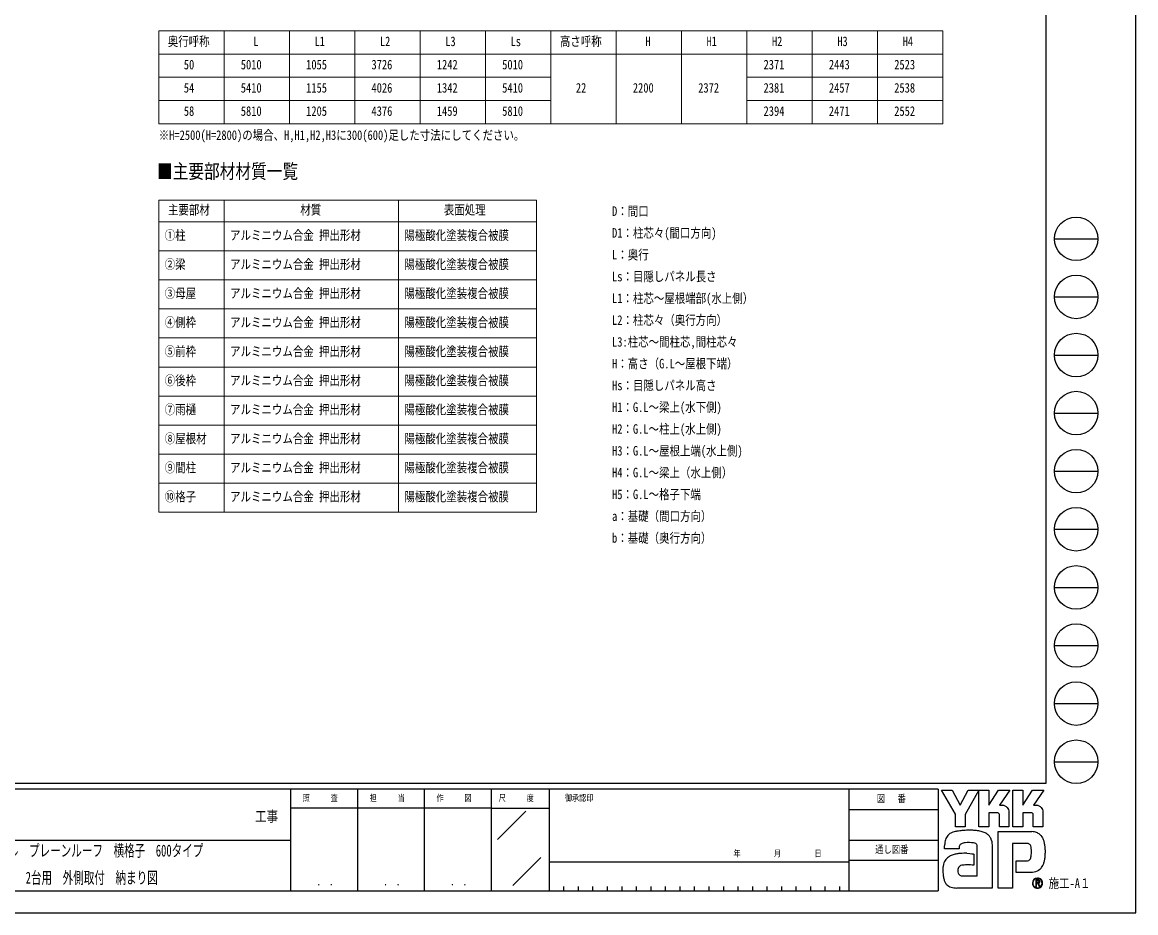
# Model space of a CAD drawing. Units: millimetres, scale not verified. Extents: x -16820 to 16820, y -11880 to 11880.
# Drawn here: x 1484 to 16820, y -11880 to 382 of the extents above; entities that cross this region are included whole.
import ezdxf
from ezdxf.enums import TextEntityAlignment as Align

# ---------------------------------------------------------------- set-up
doc = ezdxf.new("R2010")
doc.units = ezdxf.units.MM
doc.header["$LTSCALE"] = 40
doc.layers.add('0-1_TABLE1', color=7, linetype='Continuous', lineweight=18)
doc.layers.add('0-2_USER1', color=3, linetype='Continuous')
doc.layers.add('0-7_YKK_ZWAK', color=7, linetype='Continuous')
doc.styles.add('ＭＳ ゴシック', font='')
doc.styles.get('ＭＳ ゴシック').set_extended_font_data('MS Gothic')

msp = doc.modelspace()

# ---------------------------------------------------------------- linework, layer by layer
at = {"layer": '0-1_TABLE1'}
for p, q in [((3364.59, 263.85), (14164.59, 263.85)), ((3364.59, 263.85), (3364.59, -1016.15)), ((4264.59, 263.85), (4264.59, -1016.15)), ((5164.59, 263.85), (5164.59, -1016.15)), ((6064.59, 263.85), (6064.59, -1016.15)), ((6964.59, 263.85), (6964.59, -1016.15)), ((7864.59, 263.85), (7864.59, -1016.15)), ((8764.59, 263.85), (8764.59, -1016.15)), ((9664.59, 263.85), (9664.59, -1016.15)), ((10564.59, 263.85), (10564.59, -1016.15)), ((11464.59, 263.85), (11464.59, -1016.15)), ((12364.59, 263.85), (12364.59, -1016.15)), ((13264.59, 263.85), (13264.59, -1016.15)), ((14164.59, 263.85), (14164.59, -1016.15)), ((3364.59, -56.15), (14164.59, -56.15)), ((3364.59, -376.15), (8764.59, -376.15)), ((11464.59, -376.15), (14164.59, -376.15)), ((3364.59, -696.15), (8764.59, -696.15)), ((11464.59, -696.15), (14164.59, -696.15)), ((3364.59, -1016.15), (14164.59, -1016.15)), ((3366.74, -2065.53), (8566.74, -2065.53)), ((3366.74, -2065.53), (3366.74, -6365.53)), ((4266.74, -2065.53), (4266.74, -6365.53)), ((6666.74, -2065.53), (6666.74, -6365.53)), ((8566.74, -2065.53), (8566.74, -6365.53)), ((3366.74, -2365.53), (8566.74, -2365.53)), ((3366.74, -2765.53), (8566.74, -2765.53)), ((3366.74, -3165.53), (8566.74, -3165.53)), ((3366.74, -3565.53), (8566.74, -3565.53)), ((3366.74, -3965.53), (8566.74, -3965.53)), ((3366.74, -4365.53), (8566.74, -4365.53)), ((3366.74, -4765.53), (8566.74, -4765.53)), ((3366.74, -5165.53), (8566.74, -5165.53)), ((3366.74, -5565.53), (8566.74, -5565.53)), ((3366.74, -5965.53), (8566.74, -5965.53)), ((3366.74, -6365.53), (8566.74, -6365.53))]:
    msp.add_line(p, q, dxfattribs=at)
at = {"layer": '0-7_YKK_ZWAK'}
for p, q in [((15580.08, 11100), (15580.08, -10100)), ((15700.08, -2600), (16300.08, -2600)), ((15700.08, -3400), (16300.08, -3400)), ((15700.08, -4200), (16300.08, -4200)), ((15700.08, -5000), (16300.08, -5000)), ((15700.08, -5800), (16300.08, -5800)), ((15700.08, -6600), (16300.08, -6600)), ((15700.08, -7400), (16300.08, -7400)), ((15700.08, -8200), (16300.08, -8200)), ((15700.08, -9000), (16300.08, -9000)), ((15700.08, -9800), (16300.08, -9800)), ((15580.08, -10100), (-15619.92, -10100)), ((5180.08, -10180), (-19.92, -10180)), ((6100.08, -10180), (6100.08, -11580)), ((7020.08, -10180), (7020.08, -11580)), ((7940.08, -10180), (7940.08, -11580)), ((8740.08, -10180), (7940.08, -10180)), ((12870.08, -10180), (8740.08, -10180)), ((8740.08, -10180), (8740.08, -11580)), ((12870.08, -10180), (12870.08, -11580)), ((14100.08, -10180), (12870.08, -10180)), ((14100.08, -10180), (14100.08, -11580)), ((7940.08, -10440), (5180.08, -10440)), ((7940.08, -10440), (8740.08, -10440)), ((8028.42, -10873.16), (8420.15, -10481.43)), ((12870.08, -10460), (14100.08, -10460)), ((-19.92, -10880), (5180.08, -10880)), ((12870.08, -10880), (14100.08, -10880)), ((8242.69, -11503.95), (8627.57, -11119.07)), ((8740.08, -11180), (12870.08, -11180)), ((14100.08, -11160), (12870.08, -11160)), ((15516.66, -11422.88), (15516.66, -11422.88)), ((-19.92, -11580), (5180.08, -11580)), ((5180.08, -11580), (7940.08, -11580)), ((7940.08, -11580), (8740.08, -11580)), ((8740.08, -11580), (12870.08, -11580)), ((8940.08, -11520), (8940.08, -11580)), ((9140.08, -11520), (9140.08, -11580)), ((9340.08, -11520), (9340.08, -11580)), ((9540.08, -11520), (9540.08, -11580)), ((9740.08, -11520), (9740.08, -11580)), ((9940.08, -11520), (9940.08, -11580)), ((10140.08, -11520), (10140.08, -11580)), ((10340.08, -11520), (10340.08, -11580)), ((10540.08, -11520), (10540.08, -11580)), ((10740.08, -11520), (10740.08, -11580)), ((10940.08, -11520), (10940.08, -11580)), ((11140.08, -11520), (11140.08, -11580)), ((11340.08, -11520), (11340.08, -11580)), ((11540.08, -11520), (11540.08, -11580)), ((11740.08, -11520), (11740.08, -11580)), ((11940.08, -11520), (11940.08, -11580)), ((12140.08, -11520), (12140.08, -11580)), ((12340.08, -11520), (12340.08, -11580)), ((12540.08, -11520), (12540.08, -11580)), ((12740.08, -11520), (12740.08, -11580)), ((12870.08, -11580), (14100.08, -11580)), ((15466.69, -11535.92), (15466.69, -11535.92))]:
    msp.add_line(p, q, dxfattribs=at)
for points in [[(-16820, -11880), (16820, -11880), (16820, 11880), (-16820, 11880)], [(14144.08, -10192), (14291.32, -10192), (14401.89, -10400.4), (14512.16, -10192), (14659.51, -10192), (14470.69, -10527.96), (14470.69, -10696.54), (14336.39, -10696.54), (14336.39, -10523.43)]]:
    msp.add_lwpolyline(points, close=True, dxfattribs=at)
for points in [[(7940.08, -10180), (5180.08, -10180), (5180.08, -11580)], [(14922.19, -10506.44), (14795.08, -10506.44), (14795.08, -10696.39), (14659.66, -10696.39), (14659.66, -10192), (14795.08, -10192), (14795.08, -10398.34), (14928.28, -10192), (15087.35, -10192), (14944.64, -10400.85), (14949.7, -10400.85), (14955.28, -10400.85), (14961.01, -10400.85), (14966.53, -10400.85), (14971.46, -10400.85), (14975.44, -10400.85), (14978.1, -10400.85), (14979.07, -10400.85)], [(15390.05, -10506.44), (15263.08, -10506.44), (15263.08, -10696.54), (15127.58, -10696.54), (15127.58, -10192), (15263.08, -10192), (15263.08, -10398.34), (15396.13, -10192), (15555.21, -10192), (15412.49, -10400.85), (15417.6, -10400.85), (15423.21, -10400.85), (15428.95, -10400.85), (15434.45, -10400.85), (15439.37, -10400.85), (15443.32, -10400.85), (15445.97, -10400.85), (15446.93, -10400.85)], [(15018.02, -10408.85), (15034.2, -10418.09), (15047.89, -10430.13), (15058.9, -10444.47), (15067.02, -10460.6), (15072.04, -10477.99), (15073.77, -10496.14), (15073.77, -10696.87), (14941.64, -10696.87), (14941.64, -10525.64)], [(15485.93, -10408.85), (15502.15, -10418.09), (15515.9, -10430.13), (15526.96, -10444.47), (15535.13, -10460.6), (15540.19, -10477.99), (15541.92, -10496.14), (15541.92, -10696.54), (15409.5, -10696.54), (15409.5, -10525.64)], [(14830.83, -10876.66), (14836.51, -10899.61), (14839.72, -10924.17), (14840.74, -10950.34), (14840.74, -11540), (14358.21, -11540)], [(15315.48, -10926.03), (15124.78, -10926.03), (15124.78, -11540), (14924.92, -11540), (14924.92, -10763.17), (15389.41, -10763.17)], [(15514.85, -10818.05), (15527.89, -10834.5), (15537.65, -10850.44), (15544.46, -10864.86)], [(14419.18, -10929.25), (14409.89, -10934.48), (14402.64, -10940.87), (14397.15, -10948.33), (14393.17, -10956.78), (14390.42, -10966.12), (14388.64, -10976.28), (14387.56, -10987.16), (14386.92, -10998.67), (14186.98, -10999.16), (14187.56, -10971.81), (14188.67, -10941.09)], [(14495.79, -11062.11), (14533.63, -11064.61), (14563.38, -11067.94), (14582.84, -11071.07), (14589.82, -11072.93), (14589.82, -11225.89), (14567.69, -11223.56), (14543.42, -11222.24), (14518.59, -11221.73), (14494.75, -11221.81), (14473.47, -11222.25), (14456.33, -11222.84), (14444.9, -11223.35), (14440.74, -11223.57), (14423.45, -11226.73), (14408.54, -11231.68), (14396.01, -11238.45), (14385.87, -11247.08), (14378.11, -11257.59), (14372.73, -11270.02), (14369.74, -11284.4), (14369.14, -11300.76), (14371.05, -11318.75), (14374.87, -11333.63), (14380.37, -11345.67), (14387.31, -11355.16), (14395.44, -11362.38), (14404.54, -11367.62), (14414.35, -11371.16), (14424.64, -11373.29), (14637.05, -11373.29), (14637.05, -10980.3), (14637.11, -10972.5), (14636.7, -10964.89), (14635.71, -10957.55), (14634, -10950.58), (14631.45, -10944.1), (14627.94, -10938.19), (14623.35, -10932.95), (14617.55, -10928.5)], [(14617.55, -10928.5), (14605.09, -10923.61), (14585.18, -10919.46), (14559.76, -10916.41), (14530.83, -10914.78), (14500.33, -10914.91), (14470.25, -10917.14)], [(15383.31, -11043.99), (15383.06, -11018.53), (15381.84, -10995.59), (15378.97, -10975.45), (15373.75, -10958.37)], [(15498.25, -11283.89), (15479.8, -11298.23), (15460.58, -11309.5), (15440.73, -11317.92), (15420.4, -11323.68), (15399.74, -11326.98), (15378.88, -11328.04), (15173.44, -11328.04), (15173.44, -11166.65), (15289.29, -11166.65), (15310.65, -11166.35), (15329.43, -11164.54), (15345.54, -11159.81)], [(15498.42, -11450.39), (15498.33, -11448.04), (15498.03, -11445.79), (15497.55, -11443.62), (15496.87, -11441.55), (15496.01, -11439.59), (15494.96, -11437.75), (15493.73, -11436.03), (15492.32, -11434.45), (15490.47, -11432.81), (15488.41, -11431.38), (15486.16, -11430.17), (15483.73, -11429.17), (15481.11, -11428.39), (15478.33, -11427.83), (15475.4, -11427.49), (15472.31, -11427.37), (15441.99, -11427.37), (15441.99, -11516.56), (15451.16, -11516.56), (15451.16, -11436.47), (15472.31, -11436.47), (15474.49, -11436.54), (15476.55, -11436.75), (15478.47, -11437.11), (15480.25, -11437.6), (15481.89, -11438.22), (15483.37, -11438.98), (15484.7, -11439.87), (15485.86, -11440.89)], [(15489.44, -11450.39), (15488.88, -11454.67), (15487.35, -11458.05), (15485.05, -11460.63), (15482.18, -11462.5), (15478.97, -11463.78), (15475.62, -11464.56), (15472.33, -11464.96), (15469.31, -11465.06), (15461.38, -11465.06), (15465.38, -11471.88), (15491.57, -11516.86), (15502.06, -11516.86), (15476.8, -11473.56), (15479.17, -11473.09), (15481.42, -11472.5), (15483.56, -11471.78), (15485.58, -11470.93), (15487.47, -11469.96), (15489.23, -11468.86), (15490.85, -11467.64), (15492.32, -11466.3)]]:
    msp.add_lwpolyline(points, dxfattribs=at)
for centre in [(16000.08, -2600), (16000.08, -3400), (16000.08, -4200), (16000.08, -5000), (16000.08, -5800), (16000.08, -6600), (16000.08, -7400), (16000.08, -8200), (16000.08, -9000), (16000.08, -9800)]:
    msp.add_circle(centre, 300, dxfattribs=at)
for centre, radius, start, end in [((14979.26, -10500.76), 99.91, 78.26798, 90.11215), ((14980.7, -10493.48), 92.5, 66.19963, 78.22058), ((15447.12, -10500.93), 100.09, 78.27851, 90.10826), ((15448.5, -10493.92), 92.94, 66.2483, 78.23226), ((14922.9, -10525.17), 18.75, 358.57817, 92.1683), ((15390.84, -10525.08), 18.66, 358.29941, 92.43455), ((14428.16, -10943.47), 238.72, 163.48385, 171.57982), ((14366.42, -10925.15), 174.32, 152.2125, 163.4865), ((14339.75, -10911.36), 144.29, 138.03852, 152.12015), ((14339.73, -10912.03), 144.73, 122.60463, 137.83438), ((14358.86, -10942.98), 181.11, 108.37421, 122.42809), ((14389.17, -11050.77), 293, 100.93159, 107.35499), ((14488.21, -11531.27), 783.59, 97.86054, 101.37938), ((14534.71, -11854.32), 1109.97, 94.90201, 97.9576), ((14537.88, -11880.18), 1136.01, 91.6169, 94.94971), ((14533.48, -11696.24), 952.01, 87.51794, 91.66439), ((14545.84, -11431.1), 686.59, 81.92631, 87.59083), ((14582.35, -11180.92), 433.76, 73.67137, 82.05943), ((14636.5, -10999.67), 244.6, 60.60528, 73.9085), ((14658.67, -10955.46), 195.21, 52.17347, 59.90542), ((14678.5, -10929.79), 162.78, 43.55042, 52.14561), ((14689.43, -10919.23), 147.59, 34.48659, 43.50182), ((14689.5, -10919.01), 147.4, 25.58915, 34.43128), ((14676.39, -10925.15), 161.88, 17.43089, 25.54591), ((15381.82, -10976.85), 213.82, 78.73198, 87.96551), ((15388.09, -10944.79), 181.15, 69.03034, 78.69541), ((15393.93, -10929.2), 164.51, 59.39484, 68.9885), ((15396.64, -10924.46), 159.04, 50.3012, 59.3616), ((15395.65, -10925.57), 160.53, 42.05209, 50.28551), ((15316.37, -10971.25), 251.69, 14.76267, 25.00486), ((14551.22, -10961.83), 363.14, 171.55622, 176.72493), ((14471.96, -11054.52), 135.93, 102.4979, 112.84632), ((14498.26, -11167.97), 252.4, 96.37207, 102.75341), ((15316.57, -11024.04), 98.02, 77.94572, 90.63794), ((15325.08, -10984.07), 57.15, 60.20991, 77.92418), ((15330.61, -10973.68), 45.39, 39.8078, 59.75378), ((15322.85, -10979.62), 55.15, 22.65544, 39.38165), ((15162.01, -11013.32), 411.68, 7.9139, 14.95041), ((15007.83, -11035.74), 567.48, 2.54376, 8.01251), ((14919.45, -11040.38), 655.97, 357.76419, 2.60674), ((14369.83, -11265.16), 203.61, 153.89178, 164.94341), ((14339.71, -11250.68), 170.2, 142.04688, 153.80771), ((14333.9, -11246.51), 163.05, 130.60221, 141.94427), ((14343.5, -11258.05), 178.07, 120.60724, 130.53081), ((14362.46, -11290.29), 215.47, 112.58838, 120.58162), ((14387.97, -11351.6), 281.87, 106.61303, 112.59024), ((14428.1, -11486.45), 422.57, 99.87193, 106.59825), ((14450.58, -11613.09), 551.18, 94.78469, 99.91711), ((14461.52, -11739.08), 677.65, 90.80099, 94.81812), ((14463.18, -11832.9), 771.48, 87.57779, 90.82714), ((15326.88, -11117.71), 46.05, 293.91672, 314.09376), ((15320.6, -11112.17), 54.4, 314.78099, 333.92928), ((15280.2, -11092.55), 99.31, 334.00676, 347.34989), ((15169.99, -11067.03), 212.44, 347.14308, 355.40008), ((14928.81, -11046.31), 454.5, 355.2339, 0.29193), ((15253.62, -11100.47), 315.9, 339.22498, 347.31457), ((15076.6, -11059.17), 497.67, 347.15166, 352.97565), ((14944.68, -11042.01), 630.7, 352.8937, 357.82206), ((14552.53, -11293.95), 389.16, 174.55588, 182.47272), ((14769.99, -11290.53), 606.59, 181.90948, 187.89042), ((14435.93, -11282.78), 272.02, 164.97537, 174.56739), ((15364.91, -11133.55), 200.95, 311.57033, 318.66243), ((15341.65, -11113.15), 231.89, 318.67367, 325.29112), ((15401.44, -11157.7), 157.39, 326.23251, 339.61931), ((14514.77, -11326.42), 348.86, 187.80471, 196.36971), ((14380.02, -11366.23), 208.35, 196.3102, 208.20993), ((14321.34, -11397.46), 141.88, 208.29777, 223.35561), ((14308.1, -11409.1), 124.27, 223.64205, 239.63663), ((15466.38, -11472.84), 70.14, 179.86065, 225.14399), ((15466.81, -11472.76), 70.56, 90.09157, 179.92363), ((15466.36, -11472.53), 62.75, 134.8007, 180.12175), ((15466.11, -11472.93), 62.49, 179.75513, 225.29722), ((15466.55, -11472.18), 62.62, 89.86602, 135.149), ((15466.82, -11472.65), 63.1, 45.03108, 90.11509), ((15466.59, -11472.56), 63.35, 270.09072, 359.90926), ((15466.8, -11472.62), 70.43, 44.93442, 90.08536), ((15476.03, -11450.01), 13.41, 358.3894, 42.86139), ((15476.3, -11451.03), 22.14, 316.37674, 1.6565), ((15466.86, -11472.67), 63.09, 0.00643, 45.07115), ((15467.36, -11472.41), 69.88, 359.78949, 45.13288), ((15467.19, -11472.95), 70.06, 314.92572, 0.23508), ((14319.09, -11389.12), 147.06, 239.8785, 253.65355), ((14339.2, -11320.03), 219.02, 253.69102, 263.74909), ((14356.23, -11168.39), 371.62, 263.68487, 270.30455), ((15466.71, -11472.84), 70.37, 224.94536, 269.98445), ((15466.57, -11473.5), 62.42, 224.62822, 270.10973), ((15466.71, -11472.5), 70.72, 269.98802, 314.93777)]:
    msp.add_arc(centre, radius, start, end, dxfattribs=at)

# ---------------------------------------------------------------- texts
at = {"layer": '0-1_TABLE1', "style": 'ＭＳ ゴシック', "width": 0.8}
for s, p in [('奥行呼称', (3488.19, 13.85)), ('L', (4666.59, 13.85)), ('L1', (5508.99, 13.85)), ('L2', (6408.99, 13.85)), ('L3', (7308.99, 13.85)), ('Ls', (8208.99, 13.85)), ('高さ呼称', (8888.19, 13.85)), ('H', (10066.59, 13.85)), ('H1', (10908.99, 13.85)), ('H2', (11808.99, 13.85)), ('H3', (12708.99, 13.85)), ('H4', (13608.99, 13.85)), ('50', (3708.99, -306.15)), ('5010', (4493.79, -306.15)), ('1055', (5393.79, -306.15)), ('3726', (6293.79, -306.15)), ('1242', (7193.79, -306.15)), ('5010', (8093.79, -306.15)), ('2371', (11693.8, -306.14)), ('2443', (12593.79, -306.15)), ('2523', (13493.79, -306.15)), ('54', (3708.99, -626.15)), ('5410', (4493.79, -626.15)), ('1155', (5393.79, -626.15)), ('4026', (6293.79, -626.15)), ('1342', (7193.79, -626.15)), ('5410', (8093.79, -626.15)), ('22', (9108.99, -626.15)), ('2200', (9893.79, -626.15)), ('2372', (10793.79, -626.15)), ('2381', (11693.8, -626.14)), ('2457', (12593.79, -626.15)), ('2538', (13493.79, -626.15)), ('58', (3708.99, -946.15)), ('5810', (4493.79, -946.15)), ('1205', (5393.79, -946.15)), ('4376', (6293.79, -946.15)), ('1459', (7193.79, -946.15)), ('5810', (8093.79, -946.15)), ('2394', (11693.8, -946.14)), ('2471', (12593.79, -946.15)), ('2552', (13493.79, -946.15)), ('主要部材', (3490.34, -2305.53)), ('材質', (5313.14, -2305.53)), ('表面処理', (7290.34, -2305.53)), ('①柱', (3446.74, -2655.53)), ('アルミニウム合金 押出形材', (4346.74, -2655.53)), ('陽極酸化塗装複合被膜', (6746.74, -2655.53)), ('②梁', (3446.74, -3055.53)), ('アルミニウム合金 押出形材', (4346.74, -3055.53)), ('陽極酸化塗装複合被膜', (6746.74, -3055.53)), ('③母屋', (3446.74, -3455.53)), ('アルミニウム合金 押出形材', (4346.74, -3455.53)), ('陽極酸化塗装複合被膜', (6746.74, -3455.53)), ('④側枠', (3446.74, -3855.53)), ('アルミニウム合金 押出形材', (4346.74, -3855.53)), ('陽極酸化塗装複合被膜', (6746.74, -3855.53)), ('⑤前枠', (3446.74, -4255.53)), ('アルミニウム合金 押出形材', (4346.74, -4255.53)), ('陽極酸化塗装複合被膜', (6746.74, -4255.53)), ('⑥後枠', (3446.74, -4655.53)), ('アルミニウム合金 押出形材', (4346.74, -4655.53)), ('陽極酸化塗装複合被膜', (6746.74, -4655.53)), ('⑦雨樋', (3446.74, -5055.53)), ('アルミニウム合金 押出形材', (4346.74, -5055.53)), ('陽極酸化塗装複合被膜', (6746.74, -5055.53)), ('⑧屋根材', (3446.74, -5455.53)), ('アルミニウム合金 押出形材', (4346.74, -5455.53)), ('陽極酸化塗装複合被膜', (6746.74, -5455.53)), ('⑨間柱', (3446.74, -5855.53)), ('アルミニウム合金 押出形材', (4346.74, -5855.53)), ('陽極酸化塗装複合被膜', (6746.74, -5855.53)), ('⑩格子', (3446.74, -6255.53)), ('アルミニウム合金 押出形材', (4346.74, -6255.53)), ('陽極酸化塗装複合被膜', (6746.74, -6255.53))]:
    msp.add_text(s, height=132, dxfattribs=at).set_placement(p, align=Align.BOTTOM_LEFT)
at = {"layer": '0-2_USER1', "style": 'ＭＳ ゴシック'}
for s, height, width, p in [('※H=2500(H=2800)の場合、H,H1,H2,H3に300(600)足した寸法にしてください。', 132, 0.8, (3363.88, -1277.48)), ('■主要部材材質一覧', 197.9, 0.8, (3340.09, -1828.62)), ('D：間口', 132, 0.8, (9607.26, -2324.29)), ('D1：柱芯々(間口方向)', 132, 0.8, (9607.26, -2624.29)), ('L：奥行', 132, 0.8, (9607.26, -2924.29)), ('Ls：目隠しパネル長さ', 132, 0.8, (9607.26, -3224.29)), ('L1：柱芯～屋根端部(水上側）', 132, 0.8, (9607.26, -3524.29)), ('L2：柱芯々（奥行方向）', 132, 0.8, (9607.26, -3824.29)), ('L3:柱芯～間柱芯,間柱芯々', 132, 0.8, (9607.26, -4124.29)), ('H：高さ（G.L～屋根下端）', 132, 0.8, (9607.26, -4424.29)), ('Hs：目隠しパネル高さ', 132, 0.8, (9607.26, -4724.29)), ('H1：G.L～梁上(水下側)', 132, 0.8, (9607.26, -5024.29)), ('H2：G.L～柱上(水上側)', 132, 0.8, (9607.26, -5324.29)), ('H3：G.L～屋根上端(水上側)', 132, 0.8, (9607.26, -5624.29)), ('H4：G.L～梁上（水上側）', 132, 0.8, (9607.26, -5924.29)), ('H5：G.L～格子下端', 132, 0.8, (9607.26, -6224.29)), ('a：基礎（間口方向）', 132, 0.8, (9607.26, -6524.29)), ('b：基礎（奥行方向）', 132, 0.8, (9607.26, -6824.29)), ('目隠しパネル\u3000プレーンルーフ\u3000横格子\u3000600タイプ', 164.2, 0.65, (557.36, -11155.33)), ('2台用\u3000外側取付\u3000納まり図', 164.2, 0.65, (1531.09, -11528.67))]:
    msp.add_text(s, height=height, dxfattribs=dict(at, width=width)).set_placement(p, align=Align.BOTTOM_LEFT)
at = {"layer": '0-7_YKK_ZWAK', "style": 'ＭＳ ゴシック', "width": 0.8}
for s, height, p in [('照     査', 87.98, (5345.68, -10370)), ('担     当', 87.98, (6268.88, -10370)), ('作     図', 87.98, (7188.88, -10370)), ('尺     度', 87.98, (8045.68, -10370)), ('御承認印', 87.98, (8956.55, -10370)), ('図\u3000 番', 102.6, (13253.61, -10390)), ('工事', 146.6, (4689.33, -10669.86)), ('年        月        日', 87.98, (11279.63, -11132.86)), ('通し図番', 102.6, (13231.21, -11090)), ('． ．', 103.7, (5540, -11537.41)), ('． ．', 103.7, (6460, -11537.41)), ('． ．', 103.7, (7380, -11537.41)), ('施工-A１', 132, (15620.08, -11580))]:
    msp.add_text(s, height=height, dxfattribs=at).set_placement(p, align=Align.BOTTOM_LEFT)

doc.saveas('drawing.dxf')
